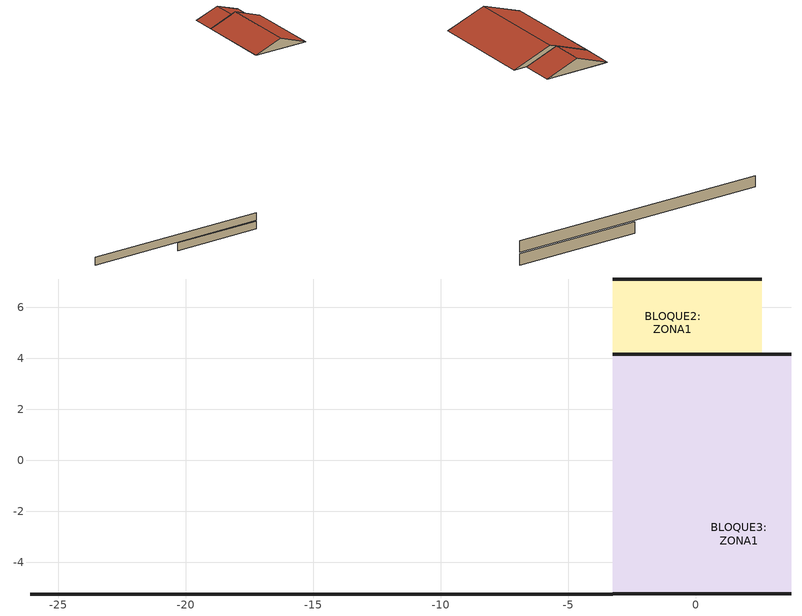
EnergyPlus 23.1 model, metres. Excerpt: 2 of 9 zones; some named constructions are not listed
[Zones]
BLOQUE3:ZONA1
 floor outside (Combined external floor - Uninsulated - Lightweight): -3.26,4.16 -2.81,4.16 -2.81,-4.94 -3.26,-4.94 z2.3; -3.26,-4.94 3.29,-4.94 3.29,-5.24 -3.26,-5.24 z2.3; 3.29,4.16 3.74,4.16 3.74,-5.24 3.29,-5.24 z2.3
 floor to BLOQUE1:LIVINGXROOM (Combined semi-exposed roof - Uninsulated - Lightweight_Rev): 0.08,2.31 -2.81,2.31 -2.81,4.16 0.08,4.16 z2.3; 0.99,-0.84 0.08,-0.84 0.08,4.16 0.99,4.16 z2.3
 floor to BLOQUE1:BEDROOM1 (Combined semi-exposed roof - Uninsulated - Lightweight_Rev): 0.08,0.56 -2.81,0.56 -2.81,2.31 0.08,2.31 z2.3
 floor to BLOQUE1:MASTERBEDROOM (Combined semi-exposed roof - Uninsulated - Lightweight_Rev): 0.08,-0.84 -0.71,-0.84 -0.71,0.56 0.08,0.56 z2.3; 0.08,-4.94 -2.81,-4.94 -2.81,-0.84 0.08,-0.84 z2.3
 floor to BLOQUE1:BATHROOM1 (Combined semi-exposed roof - Uninsulated - Lightweight_Rev): -0.71,-0.84 -2.81,-0.84 -2.81,0.56 -0.71,0.56 z2.3
 floor to BLOQUE1:BEDROOM2 (Combined semi-exposed roof - Uninsulated - Lightweight_Rev): 3.29,-4.94 0.08,-4.94 0.08,-0.84 3.29,-0.84 z2.3
 floor to BLOQUE1:KITCHEN (Combined semi-exposed roof - Uninsulated - Lightweight_Rev): 3.29,0.56 0.99,0.56 0.99,4.16 3.29,4.16 z2.3
 floor to BLOQUE1:BATHROOM2 (Combined semi-exposed roof - Uninsulated - Lightweight_Rev): 3.29,-0.84 0.99,-0.84 0.99,0.56 3.29,0.56 z2.3
 wall outside (Wall - Uninsulated - Lightweight): -3.26,-5.24,2.3 3.74,-5.24,2.3 0.24,-5.24,3.6; 3.74,4.16,2.3 2.59,4.16,2.3 -0.32,4.16,3.39 0.24,4.16,3.6
 wall outside (LinearBridgingConstruction): -3.26,-5.24 -26.1,-5.24 z-18.8:-17.8
 wall to BLOQUE2:ZONA1 (Lightweight 2 x 25mm gypsum plasterboard with 100mm cavity): 2.59,4.16,2.3 -3.26,4.16,2.3 -0.32,4.16,3.39
 roof outside (Pitched roof - Uninsulated - Lightweight): 3.74,-5.24,2.3 3.74,4.16,2.3 0.24,4.16,3.6 0.24,-5.24,3.6; -3.26,4.16,2.3 -3.26,-5.24,2.3 0.24,-5.24,3.6 0.24,4.16,3.6
BLOQUE2:ZONA1
 floor outside (Combined external floor - Uninsulated - Lightweight): 0.99,6.61 2.59,6.61 2.59,4.16 0.99,4.16 z2.3; -2.81,7.11 2.59,7.11 2.59,6.61 -2.81,6.61 z2.3; -3.26,7.11 -2.81,7.11 -2.81,4.16 -3.26,4.16 z2.3
 floor to BLOQUE1:LIVINGXROOM (Combined semi-exposed roof - Uninsulated - Lightweight_Rev): 0.99,4.16 -2.81,4.16 -2.81,6.61 0.99,6.61 z2.3
 wall outside (Wall - Uninsulated - Lightweight): -3.26,4.16,2.3 -0.32,4.16,3.39 -0.33,4.16,3.4; 2.59,7.11,2.3 -3.26,7.11,2.3 -0.33,7.11,3.4
 wall outside (LinearBridgingConstruction): -3.26,-5.24 -14.4,-5.24 z-19.9:-18.9
 roof outside (Pitched roof - Uninsulated - Lightweight): -3.26,7.11,2.3 -3.26,4.16,2.3 -0.33,4.16,3.4 -0.33,7.11,3.4; 2.59,4.16,2.3 2.59,7.11,2.3 -0.33,7.11,3.4 -0.33,4.16,3.4
[ENERGYMANAGEMENTSYSTEM:PROGRAM]
SetWindowOperation_BLOQUE1_MASTERBEDROOM_Partition_2_0_0_0_0_0_Door: if BLOQUE1_MASTERBEDROOM_Partition_2_0_0_0_0_0_Door_CoolCoil==0; if BLOQUE1_MASTERBEDROOM_Partition_2_0_0_0_0_0_Door_HeatCoil==0; set NoH_NoC_reqs = 1; else; set NoH_NoC_reqs = 0; endif; else; set NoH_NoC_reqs = 0; endif; if BLOQUE1_MASTERBEDROOM_Partition_2_0_0_0_0_0_Door_OpT<roundedACST; if BLOQUE1_MASTERBEDROOM_Partition_2_0_0_0_0_0_Door_WindSpeed <= MaxWindSpeed; if BLOQUE1_MASTERBEDROOM_Partition_2_0_0_0_0_0_Door_OutT>MinOutTemp; if BLOQUE1_MASTERBEDROOM_Partition_2_0_0_0_0_0_Door_OutT < BLOQUE1_MASTERBEDROOM_Partition_2_0_0_0_0_0_Door_OpT; if BLOQUE1_MASTERBEDROOM_Partition_2_0_0_0_0_0_Door_Occ_count > 0; set meets_base_reqs = 1; else; set meets_base_reqs = 0; endif; else; set meets_base_reqs = 0; endif; else; set meets_base_reqs = 0; endif; else; set meets_base_reqs = 0; endif; else; set meets_base_reqs = 0; endif; if (NoH_NoC_reqs == 1) && (meets_base_reqs == 1); if BLOQUE1_MASTERBEDROOM_Partition_2_0_0_0_0_0_Door_OpT>VST; set Ventilates_HVACmode2_BLOQUE1_MASTERBEDROOM_Partition_2_0_0_0_0_0_Door = 1; else; set Ventilates_HVACmode2_BLOQUE1_MASTERBEDROOM_Partition_2_0_0_0_0_0_Door = 0; endif; else; set Ventilates_HVACmode2_BLOQUE1_MASTERBEDROOM_Partition_2_0_0_0_0_0_Door = 0; endif; if VentCtrl == 0; if BLOQUE1_MASTERBEDROOM_Partition_2_0_0_0_0_0_Door_OutT < BLOQUE1_MASTERBEDROOM_Partition_2_0_0_0_0_0_Door_OpT; if BLOQUE1_MASTERBEDROOM_Partition_2_0_0_0_0_0_Door_OutT>MinOutTemp; if BLOQUE1_MASTERBEDROOM_Partition_2_0_0_0_0_0_Door_OpT > VST; if BLOQUE1_MASTERBEDROOM_Partition_2_0_0_0_0_0_Door_WindSpeed <= MaxWindSpeed; set Ventilates_HVACmode1_BLOQUE1_MASTERBEDROOM_Partition_2_0_0_0_0_0_Door = 1; else; set Ventilates_HVACmode1_BLOQUE1_MASTERBEDROOM_Partition_2_0_0_0_0_0_Door = 0; endif; else; set Ventilates_HVACmode1_BLOQUE1_MASTERBEDROOM_Partition_2_0_0_0_0_0_Door = 0; endif; else; set Ventilates_HVACmode1_BLOQUE1_MASTERBEDROOM_Partition_2_0_0_0_0_0_Door = 0; endif; else; set Ventilates_HVACmode1_BLOQUE1_MASTERBEDROOM_Partition_2_0_0_0_0_0_Door = 0; endif; elseif VentCtrl == 1; if BLOQUE1_MASTERBEDROOM_Partition_2_0_0_0_0_0_Door_OutT<BLOQUE1_MASTERBEDROOM_Partition_2_0_0_0_0_0_Door_OpT; if BLOQUE1_MASTERBEDROOM_Partition_2_0_0_0_0_0_Door_OutT>MinOutTemp; if BLOQUE1_MASTERBEDROOM_Partition_2_0_0_0_0_0_Door_OpT > ACSTnoTol; if BLOQUE1_MASTERBEDROOM_Partition_2_0_0_0_0_0_Door_WindSpeed <= MaxWindSpeed; set Ventilates_HVACmode1_BLOQUE1_MASTERBEDROOM_Partition_2_0_0_0_0_0_Door = 1; else; set Ventilates_HVACmode1_BLOQUE1_MASTERBEDROOM_Partition_2_0_0_0_0_0_Door = 0; endif; else; set Ventilates_HVACmode1_BLOQUE1_MASTERBEDROOM_Partition_2_0_0_0_0_0_Door = 0; endif; else; set Ventilates_HVACmode1_BLOQUE1_MASTERBEDROOM_Partition_2_0_0_0_0_0_Door = 0; endif; else; set Ventilates_HVACmode1_BLOQUE1_MASTERBEDROOM_Partition_2_0_0_0_0_0_Door = 0; endif; endif; if HVACmode == 0; set BLOQUE1_MASTERBEDROOM_Partition_2_0_0_0_0_0_Door_VentOpenFact = 0; elseif HVACmode == 1; if Ventilates_HVACmode1_BLOQUE1_MASTERBEDROOM_Partition_2_0_0_0_0_0_Door == 1; set BLOQUE1_MASTERBEDROOM_Partition_2_0_0_0_0_0_Door_VentOpenFact = BLOQUE1_MASTERBEDROOM_Partition_2_0_0_0_0_0_Door_MyVOF; else; set BLOQUE1_MASTERBEDROOM_Partition_2_0_0_0_0_0_Door_VentOpenFact = 0; endif; elseif HVACmode == 2; if Ventilates_HVACmode2_BLOQUE1_MASTERBEDROOM_Partition_2_0_0_0_0_0_Door == 1; if (VentCtrl==0) || (VentCtrl==1); set BLOQUE1_MASTERBEDROOM_Partition_2_0_0_0_0_0_Door_VentOpenFact = 1; elseif (VentCtrl==2) || (VentCtrl==3); set BLOQUE1_MASTERBEDROOM_Partition_2_0_0_0_0_0_Door_VentOpenFact = BLOQUE1_MASTERBEDROOM_Partition_2_0_0_0_0_0_Door_MyVOF; endif; else; set BLOQUE1_MASTERBEDROOM_Partition_2_0_0_0_0_0_Door_VentOpenFact = 0; endif; endif
SetWindowOperation_BLOQUE1_MASTERBEDROOM_Wall_4_0_0_0_0_0_Win: if BLOQUE1_MASTERBEDROOM_Wall_4_0_0_0_0_0_Win_CoolCoil==0; if BLOQUE1_MASTERBEDROOM_Wall_4_0_0_0_0_0_Win_HeatCoil==0; set NoH_NoC_reqs = 1; else; set NoH_NoC_reqs = 0; endif; else; set NoH_NoC_reqs = 0; endif; if BLOQUE1_MASTERBEDROOM_Wall_4_0_0_0_0_0_Win_OpT<roundedACST; if BLOQUE1_MASTERBEDROOM_Wall_4_0_0_0_0_0_Win_WindSpeed <= MaxWindSpeed; if BLOQUE1_MASTERBEDROOM_Wall_4_0_0_0_0_0_Win_OutT>MinOutTemp; if BLOQUE1_MASTERBEDROOM_Wall_4_0_0_0_0_0_Win_OutT < BLOQUE1_MASTERBEDROOM_Wall_4_0_0_0_0_0_Win_OpT; if BLOQUE1_MASTERBEDROOM_Wall_4_0_0_0_0_0_Win_Occ_count > 0; set meets_base_reqs = 1; else; set meets_base_reqs = 0; endif; else; set meets_base_reqs = 0; endif; else; set meets_base_reqs = 0; endif; else; set meets_base_reqs = 0; endif; else; set meets_base_reqs = 0; endif; if (NoH_NoC_reqs == 1) && (meets_base_reqs == 1); if BLOQUE1_MASTERBEDROOM_Wall_4_0_0_0_0_0_Win_OpT>VST; set Ventilates_HVACmode2_BLOQUE1_MASTERBEDROOM_Wall_4_0_0_0_0_0_Win = 1; else; set Ventilates_HVACmode2_BLOQUE1_MASTERBEDROOM_Wall_4_0_0_0_0_0_Win = 0; endif; else; set Ventilates_HVACmode2_BLOQUE1_MASTERBEDROOM_Wall_4_0_0_0_0_0_Win = 0; endif; if VentCtrl == 0; if BLOQUE1_MASTERBEDROOM_Wall_4_0_0_0_0_0_Win_OutT < BLOQUE1_MASTERBEDROOM_Wall_4_0_0_0_0_0_Win_OpT; if BLOQUE1_MASTERBEDROOM_Wall_4_0_0_0_0_0_Win_OutT>MinOutTemp; if BLOQUE1_MASTERBEDROOM_Wall_4_0_0_0_0_0_Win_OpT > VST; if BLOQUE1_MASTERBEDROOM_Wall_4_0_0_0_0_0_Win_WindSpeed <= MaxWindSpeed; set Ventilates_HVACmode1_BLOQUE1_MASTERBEDROOM_Wall_4_0_0_0_0_0_Win = 1; else; set Ventilates_HVACmode1_BLOQUE1_MASTERBEDROOM_Wall_4_0_0_0_0_0_Win = 0; endif; else; set Ventilates_HVACmode1_BLOQUE1_MASTERBEDROOM_Wall_4_0_0_0_0_0_Win = 0; endif; else; set Ventilates_HVACmode1_BLOQUE1_MASTERBEDROOM_Wall_4_0_0_0_0_0_Win = 0; endif; else; set Ventilates_HVACmode1_BLOQUE1_MASTERBEDROOM_Wall_4_0_0_0_0_0_Win = 0; endif; elseif VentCtrl == 1; if BLOQUE1_MASTERBEDROOM_Wall_4_0_0_0_0_0_Win_OutT<BLOQUE1_MASTERBEDROOM_Wall_4_0_0_0_0_0_Win_OpT; if BLOQUE1_MASTERBEDROOM_Wall_4_0_0_0_0_0_Win_OutT>MinOutTemp; if BLOQUE1_MASTERBEDROOM_Wall_4_0_0_0_0_0_Win_OpT > ACSTnoTol; if BLOQUE1_MASTERBEDROOM_Wall_4_0_0_0_0_0_Win_WindSpeed <= MaxWindSpeed; set Ventilates_HVACmode1_BLOQUE1_MASTERBEDROOM_Wall_4_0_0_0_0_0_Win = 1; else; set Ventilates_HVACmode1_BLOQUE1_MASTERBEDROOM_Wall_4_0_0_0_0_0_Win = 0; endif; else; set Ventilates_HVACmode1_BLOQUE1_MASTERBEDROOM_Wall_4_0_0_0_0_0_Win = 0; endif; else; set Ventilates_HVACmode1_BLOQUE1_MASTERBEDROOM_Wall_4_0_0_0_0_0_Win = 0; endif; else; set Ventilates_HVACmode1_BLOQUE1_MASTERBEDROOM_Wall_4_0_0_0_0_0_Win = 0; endif; endif; if HVACmode == 0; set BLOQUE1_MASTERBEDROOM_Wall_4_0_0_0_0_0_Win_VentOpenFact = 0; elseif HVACmode == 1; if Ventilates_HVACmode1_BLOQUE1_MASTERBEDROOM_Wall_4_0_0_0_0_0_Win == 1; set BLOQUE1_MASTERBEDROOM_Wall_4_0_0_0_0_0_Win_VentOpenFact = BLOQUE1_MASTERBEDROOM_Wall_4_0_0_0_0_0_Win_MyVOF; else; set BLOQUE1_MASTERBEDROOM_Wall_4_0_0_0_0_0_Win_VentOpenFact = 0; endif; elseif HVACmode == 2; if Ventilates_HVACmode2_BLOQUE1_MASTERBEDROOM_Wall_4_0_0_0_0_0_Win == 1; if (VentCtrl==0) || (VentCtrl==1); set BLOQUE1_MASTERBEDROOM_Wall_4_0_0_0_0_0_Win_VentOpenFact = 1; elseif (VentCtrl==2) || (VentCtrl==3); set BLOQUE1_MASTERBEDROOM_Wall_4_0_0_0_0_0_Win_VentOpenFact = BLOQUE1_MASTERBEDROOM_Wall_4_0_0_0_0_0_Win_MyVOF; endif; else; set BLOQUE1_MASTERBEDROOM_Wall_4_0_0_0_0_0_Win_VentOpenFact = 0; endif; endif
SetMyVOF_BLOQUE1_MASTERBEDROOM_Wall_5_0_0_0_0_0_Win: set slope = (1 - MultiplierVOF) / (MinTempDiffVOF - MaxTempDiffVOF); if BLOQUE1_MASTERBEDROOM_Wall_5_0_0_0_0_0_Win_OutT > 0; set BLOQUE1_MASTERBEDROOM_Wall_5_0_0_0_0_0_Win_TempDiffVOF = BLOQUE1_MASTERBEDROOM_Wall_5_0_0_0_0_0_Win_OpT - BLOQUE1_MASTERBEDROOM_Wall_5_0_0_0_0_0_Win_OutT; else; set BLOQUE1_MASTERBEDROOM_Wall_5_0_0_0_0_0_Win_TempDiffVOF = BLOQUE1_MASTERBEDROOM_Wall_5_0_0_0_0_0_Win_OpT + BLOQUE1_MASTERBEDROOM_Wall_5_0_0_0_0_0_Win_OutT; endif; if BLOQUE1_MASTERBEDROOM_Wall_5_0_0_0_0_0_Win_OutT > BLOQUE1_MASTERBEDROOM_Wall_5_0_0_0_0_0_Win_OpT; set BLOQUE1_MASTERBEDROOM_Wall_5_0_0_0_0_0_Win_MyVOF = 0; else; if BLOQUE1_MASTERBEDROOM_Wall_5_0_0_0_0_0_Win_TempDiffVOF > MaxTempDiffVOF; set BLOQUE1_MASTERBEDROOM_Wall_5_0_0_0_0_0_Win_MyVOF = MultiplierVOF; elseif BLOQUE1_MASTERBEDROOM_Wall_5_0_0_0_0_0_Win_TempDiffVOF < MinTempDiffVOF; set BLOQUE1_MASTERBEDROOM_Wall_5_0_0_0_0_0_Win_MyVOF = 1.0; else; set BLOQUE1_MASTERBEDROOM_Wall_5_0_0_0_0_0_Win_MyVOF = slope*BLOQUE1_MASTERBEDROOM_Wall_5_0_0_0_0_0_Win_TempDiffVOF - slope*MinTempDiffVOF + 1; endif; endif
SetWindowOperation_BLOQUE1_MASTERBEDROOM_Wall_5_0_0_0_0_0_Win: if BLOQUE1_MASTERBEDROOM_Wall_5_0_0_0_0_0_Win_CoolCoil==0; if BLOQUE1_MASTERBEDROOM_Wall_5_0_0_0_0_0_Win_HeatCoil==0; set NoH_NoC_reqs = 1; else; set NoH_NoC_reqs = 0; endif; else; set NoH_NoC_reqs = 0; endif; if BLOQUE1_MASTERBEDROOM_Wall_5_0_0_0_0_0_Win_OpT<roundedACST; if BLOQUE1_MASTERBEDROOM_Wall_5_0_0_0_0_0_Win_WindSpeed <= MaxWindSpeed; if BLOQUE1_MASTERBEDROOM_Wall_5_0_0_0_0_0_Win_OutT>MinOutTemp; if BLOQUE1_MASTERBEDROOM_Wall_5_0_0_0_0_0_Win_OutT < BLOQUE1_MASTERBEDROOM_Wall_5_0_0_0_0_0_Win_OpT; if BLOQUE1_MASTERBEDROOM_Wall_5_0_0_0_0_0_Win_Occ_count > 0; set meets_base_reqs = 1; else; set meets_base_reqs = 0; endif; else; set meets_base_reqs = 0; endif; else; set meets_base_reqs = 0; endif; else; set meets_base_reqs = 0; endif; else; set meets_base_reqs = 0; endif; if (NoH_NoC_reqs == 1) && (meets_base_reqs == 1); if BLOQUE1_MASTERBEDROOM_Wall_5_0_0_0_0_0_Win_OpT>VST; set Ventilates_HVACmode2_BLOQUE1_MASTERBEDROOM_Wall_5_0_0_0_0_0_Win = 1; else; set Ventilates_HVACmode2_BLOQUE1_MASTERBEDROOM_Wall_5_0_0_0_0_0_Win = 0; endif; else; set Ventilates_HVACmode2_BLOQUE1_MASTERBEDROOM_Wall_5_0_0_0_0_0_Win = 0; endif; if VentCtrl == 0; if BLOQUE1_MASTERBEDROOM_Wall_5_0_0_0_0_0_Win_OutT < BLOQUE1_MASTERBEDROOM_Wall_5_0_0_0_0_0_Win_OpT; if BLOQUE1_MASTERBEDROOM_Wall_5_0_0_0_0_0_Win_OutT>MinOutTemp; if BLOQUE1_MASTERBEDROOM_Wall_5_0_0_0_0_0_Win_OpT > VST; if BLOQUE1_MASTERBEDROOM_Wall_5_0_0_0_0_0_Win_WindSpeed <= MaxWindSpeed; set Ventilates_HVACmode1_BLOQUE1_MASTERBEDROOM_Wall_5_0_0_0_0_0_Win = 1; else; set Ventilates_HVACmode1_BLOQUE1_MASTERBEDROOM_Wall_5_0_0_0_0_0_Win = 0; endif; else; set Ventilates_HVACmode1_BLOQUE1_MASTERBEDROOM_Wall_5_0_0_0_0_0_Win = 0; endif; else; set Ventilates_HVACmode1_BLOQUE1_MASTERBEDROOM_Wall_5_0_0_0_0_0_Win = 0; endif; else; set Ventilates_HVACmode1_BLOQUE1_MASTERBEDROOM_Wall_5_0_0_0_0_0_Win = 0; endif; elseif VentCtrl == 1; if BLOQUE1_MASTERBEDROOM_Wall_5_0_0_0_0_0_Win_OutT<BLOQUE1_MASTERBEDROOM_Wall_5_0_0_0_0_0_Win_OpT; if BLOQUE1_MASTERBEDROOM_Wall_5_0_0_0_0_0_Win_OutT>MinOutTemp; if BLOQUE1_MASTERBEDROOM_Wall_5_0_0_0_0_0_Win_OpT > ACSTnoTol; if BLOQUE1_MASTERBEDROOM_Wall_5_0_0_0_0_0_Win_WindSpeed <= MaxWindSpeed; set Ventilates_HVACmode1_BLOQUE1_MASTERBEDROOM_Wall_5_0_0_0_0_0_Win = 1; else; set Ventilates_HVACmode1_BLOQUE1_MASTERBEDROOM_Wall_5_0_0_0_0_0_Win = 0; endif; else; set Ventilates_HVACmode1_BLOQUE1_MASTERBEDROOM_Wall_5_0_0_0_0_0_Win = 0; endif; else; set Ventilates_HVACmode1_BLOQUE1_MASTERBEDROOM_Wall_5_0_0_0_0_0_Win = 0; endif; else; set Ventilates_HVACmode1_BLOQUE1_MASTERBEDROOM_Wall_5_0_0_0_0_0_Win = 0; endif; endif; if HVACmode == 0; set BLOQUE1_MASTERBEDROOM_Wall_5_0_0_0_0_0_Win_VentOpenFact = 0; elseif HVACmode == 1; if Ventilates_HVACmode1_BLOQUE1_MASTERBEDROOM_Wall_5_0_0_0_0_0_Win == 1; set BLOQUE1_MASTERBEDROOM_Wall_5_0_0_0_0_0_Win_VentOpenFact = BLOQUE1_MASTERBEDROOM_Wall_5_0_0_0_0_0_Win_MyVOF; else; set BLOQUE1_MASTERBEDROOM_Wall_5_0_0_0_0_0_Win_VentOpenFact = 0; endif; elseif HVACmode == 2; if Ventilates_HVACmode2_BLOQUE1_MASTERBEDROOM_Wall_5_0_0_0_0_0_Win == 1; if (VentCtrl==0) || (VentCtrl==1); set BLOQUE1_MASTERBEDROOM_Wall_5_0_0_0_0_0_Win_VentOpenFact = 1; elseif (VentCtrl==2) || (VentCtrl==3); set BLOQUE1_MASTERBEDROOM_Wall_5_0_0_0_0_0_Win_VentOpenFact = BLOQUE1_MASTERBEDROOM_Wall_5_0_0_0_0_0_Win_MyVOF; endif; else; set BLOQUE1_MASTERBEDROOM_Wall_5_0_0_0_0_0_Win_VentOpenFact = 0; endif; endif
SetMyVOF_BLOQUE1_BATHROOM1_Wall_2_0_0_0_0_0_Win: set slope = (1 - MultiplierVOF) / (MinTempDiffVOF - MaxTempDiffVOF); if BLOQUE1_BATHROOM1_Wall_2_0_0_0_0_0_Win_OutT > 0; set BLOQUE1_BATHROOM1_Wall_2_0_0_0_0_0_Win_TempDiffVOF = BLOQUE1_BATHROOM1_Wall_2_0_0_0_0_0_Win_OpT - BLOQUE1_BATHROOM1_Wall_2_0_0_0_0_0_Win_OutT; else; set BLOQUE1_BATHROOM1_Wall_2_0_0_0_0_0_Win_TempDiffVOF = BLOQUE1_BATHROOM1_Wall_2_0_0_0_0_0_Win_OpT + BLOQUE1_BATHROOM1_Wall_2_0_0_0_0_0_Win_OutT; endif; if BLOQUE1_BATHROOM1_Wall_2_0_0_0_0_0_Win_OutT > BLOQUE1_BATHROOM1_Wall_2_0_0_0_0_0_Win_OpT; set BLOQUE1_BATHROOM1_Wall_2_0_0_0_0_0_Win_MyVOF = 0; else; if BLOQUE1_BATHROOM1_Wall_2_0_0_0_0_0_Win_TempDiffVOF > MaxTempDiffVOF; set BLOQUE1_BATHROOM1_Wall_2_0_0_0_0_0_Win_MyVOF = MultiplierVOF; elseif BLOQUE1_BATHROOM1_Wall_2_0_0_0_0_0_Win_TempDiffVOF < MinTempDiffVOF; set BLOQUE1_BATHROOM1_Wall_2_0_0_0_0_0_Win_MyVOF = 1.0; else; set BLOQUE1_BATHROOM1_Wall_2_0_0_0_0_0_Win_MyVOF = slope*BLOQUE1_BATHROOM1_Wall_2_0_0_0_0_0_Win_TempDiffVOF - slope*MinTempDiffVOF + 1; endif; endif
SetWindowOperation_BLOQUE1_BATHROOM1_Wall_2_0_0_0_0_0_Win: if BLOQUE1_BATHROOM1_Wall_2_0_0_0_0_0_Win_CoolCoil==0; if BLOQUE1_BATHROOM1_Wall_2_0_0_0_0_0_Win_HeatCoil==0; set NoH_NoC_reqs = 1; else; set NoH_NoC_reqs = 0; endif; else; set NoH_NoC_reqs = 0; endif; if BLOQUE1_BATHROOM1_Wall_2_0_0_0_0_0_Win_OpT<roundedACST; if BLOQUE1_BATHROOM1_Wall_2_0_0_0_0_0_Win_WindSpeed <= MaxWindSpeed; if BLOQUE1_BATHROOM1_Wall_2_0_0_0_0_0_Win_OutT>MinOutTemp; if BLOQUE1_BATHROOM1_Wall_2_0_0_0_0_0_Win_OutT < BLOQUE1_BATHROOM1_Wall_2_0_0_0_0_0_Win_OpT; if BLOQUE1_BATHROOM1_Wall_2_0_0_0_0_0_Win_Occ_count > 0; set meets_base_reqs = 1; else; set meets_base_reqs = 0; endif; else; set meets_base_reqs = 0; endif; else; set meets_base_reqs = 0; endif; else; set meets_base_reqs = 0; endif; else; set meets_base_reqs = 0; endif; if (NoH_NoC_reqs == 1) && (meets_base_reqs == 1); if BLOQUE1_BATHROOM1_Wall_2_0_0_0_0_0_Win_OpT>VST; set Ventilates_HVACmode2_BLOQUE1_BATHROOM1_Wall_2_0_0_0_0_0_Win = 1; else; set Ventilates_HVACmode2_BLOQUE1_BATHROOM1_Wall_2_0_0_0_0_0_Win = 0; endif; else; set Ventilates_HVACmode2_BLOQUE1_BATHROOM1_Wall_2_0_0_0_0_0_Win = 0; endif; if VentCtrl == 0; if BLOQUE1_BATHROOM1_Wall_2_0_0_0_0_0_Win_OutT < BLOQUE1_BATHROOM1_Wall_2_0_0_0_0_0_Win_OpT; if BLOQUE1_BATHROOM1_Wall_2_0_0_0_0_0_Win_OutT>MinOutTemp; if BLOQUE1_BATHROOM1_Wall_2_0_0_0_0_0_Win_OpT > VST; if BLOQUE1_BATHROOM1_Wall_2_0_0_0_0_0_Win_WindSpeed <= MaxWindSpeed; set Ventilates_HVACmode1_BLOQUE1_BATHROOM1_Wall_2_0_0_0_0_0_Win = 1; else; set Ventilates_HVACmode1_BLOQUE1_BATHROOM1_Wall_2_0_0_0_0_0_Win = 0; endif; else; set Ventilates_HVACmode1_BLOQUE1_BATHROOM1_Wall_2_0_0_0_0_0_Win = 0; endif; else; set Ventilates_HVACmode1_BLOQUE1_BATHROOM1_Wall_2_0_0_0_0_0_Win = 0; endif; else; set Ventilates_HVACmode1_BLOQUE1_BATHROOM1_Wall_2_0_0_0_0_0_Win = 0; endif; elseif VentCtrl == 1; if BLOQUE1_BATHROOM1_Wall_2_0_0_0_0_0_Win_OutT<BLOQUE1_BATHROOM1_Wall_2_0_0_0_0_0_Win_OpT; if BLOQUE1_BATHROOM1_Wall_2_0_0_0_0_0_Win_OutT>MinOutTemp; if BLOQUE1_BATHROOM1_Wall_2_0_0_0_0_0_Win_OpT > ACSTnoTol; if BLOQUE1_BATHROOM1_Wall_2_0_0_0_0_0_Win_WindSpeed <= MaxWindSpeed; set Ventilates_HVACmode1_BLOQUE1_BATHROOM1_Wall_2_0_0_0_0_0_Win = 1; else; set Ventilates_HVACmode1_BLOQUE1_BATHROOM1_Wall_2_0_0_0_0_0_Win = 0; endif; else; set Ventilates_HVACmode1_BLOQUE1_BATHROOM1_Wall_2_0_0_0_0_0_Win = 0; endif; else; set Ventilates_HVACmode1_BLOQUE1_BATHROOM1_Wall_2_0_0_0_0_0_Win = 0; endif; else; set Ventilates_HVACmode1_BLOQUE1_BATHROOM1_Wall_2_0_0_0_0_0_Win = 0; endif; endif; if HVACmode == 0; set BLOQUE1_BATHROOM1_Wall_2_0_0_0_0_0_Win_VentOpenFact = 0; elseif HVACmode == 1; if Ventilates_HVACmode1_BLOQUE1_BATHROOM1_Wall_2_0_0_0_0_0_Win == 1; set BLOQUE1_BATHROOM1_Wall_2_0_0_0_0_0_Win_VentOpenFact = BLOQUE1_BATHROOM1_Wall_2_0_0_0_0_0_Win_MyVOF; else; set BLOQUE1_BATHROOM1_Wall_2_0_0_0_0_0_Win_VentOpenFact = 0; endif; elseif HVACmode == 2; if Ventilates_HVACmode2_BLOQUE1_BATHROOM1_Wall_2_0_0_0_0_0_Win == 1; if (VentCtrl==0) || (VentCtrl==1); set BLOQUE1_BATHROOM1_Wall_2_0_0_0_0_0_Win_VentOpenFact = 1; elseif (VentCtrl==2) || (VentCtrl==3); set BLOQUE1_BATHROOM1_Wall_2_0_0_0_0_0_Win_VentOpenFact = BLOQUE1_BATHROOM1_Wall_2_0_0_0_0_0_Win_MyVOF; endif; else; set BLOQUE1_BATHROOM1_Wall_2_0_0_0_0_0_Win_VentOpenFact = 0; endif; endif
SetMyVOF_BLOQUE1_BEDROOM2_Wall_3_0_0_0_0_0_Win: set slope = (1 - MultiplierVOF) / (MinTempDiffVOF - MaxTempDiffVOF); if BLOQUE1_BEDROOM2_Wall_3_0_0_0_0_0_Win_OutT > 0; set BLOQUE1_BEDROOM2_Wall_3_0_0_0_0_0_Win_TempDiffVOF = BLOQUE1_BEDROOM2_Wall_3_0_0_0_0_0_Win_OpT - BLOQUE1_BEDROOM2_Wall_3_0_0_0_0_0_Win_OutT; else; set BLOQUE1_BEDROOM2_Wall_3_0_0_0_0_0_Win_TempDiffVOF = BLOQUE1_BEDROOM2_Wall_3_0_0_0_0_0_Win_OpT + BLOQUE1_BEDROOM2_Wall_3_0_0_0_0_0_Win_OutT; endif; if BLOQUE1_BEDROOM2_Wall_3_0_0_0_0_0_Win_OutT > BLOQUE1_BEDROOM2_Wall_3_0_0_0_0_0_Win_OpT; set BLOQUE1_BEDROOM2_Wall_3_0_0_0_0_0_Win_MyVOF = 0; else; if BLOQUE1_BEDROOM2_Wall_3_0_0_0_0_0_Win_TempDiffVOF > MaxTempDiffVOF; set BLOQUE1_BEDROOM2_Wall_3_0_0_0_0_0_Win_MyVOF = MultiplierVOF; elseif BLOQUE1_BEDROOM2_Wall_3_0_0_0_0_0_Win_TempDiffVOF < MinTempDiffVOF; set BLOQUE1_BEDROOM2_Wall_3_0_0_0_0_0_Win_MyVOF = 1.0; else; set BLOQUE1_BEDROOM2_Wall_3_0_0_0_0_0_Win_MyVOF = slope*BLOQUE1_BEDROOM2_Wall_3_0_0_0_0_0_Win_TempDiffVOF - slope*MinTempDiffVOF + 1; endif; endif
SetWindowOperation_BLOQUE1_BEDROOM2_Wall_3_0_0_0_0_0_Win: if BLOQUE1_BEDROOM2_Wall_3_0_0_0_0_0_Win_CoolCoil==0; if BLOQUE1_BEDROOM2_Wall_3_0_0_0_0_0_Win_HeatCoil==0; set NoH_NoC_reqs = 1; else; set NoH_NoC_reqs = 0; endif; else; set NoH_NoC_reqs = 0; endif; if BLOQUE1_BEDROOM2_Wall_3_0_0_0_0_0_Win_OpT<roundedACST; if BLOQUE1_BEDROOM2_Wall_3_0_0_0_0_0_Win_WindSpeed <= MaxWindSpeed; if BLOQUE1_BEDROOM2_Wall_3_0_0_0_0_0_Win_OutT>MinOutTemp; if BLOQUE1_BEDROOM2_Wall_3_0_0_0_0_0_Win_OutT < BLOQUE1_BEDROOM2_Wall_3_0_0_0_0_0_Win_OpT; if BLOQUE1_BEDROOM2_Wall_3_0_0_0_0_0_Win_Occ_count > 0; set meets_base_reqs = 1; else; set meets_base_reqs = 0; endif; else; set meets_base_reqs = 0; endif; else; set meets_base_reqs = 0; endif; else; set meets_base_reqs = 0; endif; else; set meets_base_reqs = 0; endif; if (NoH_NoC_reqs == 1) && (meets_base_reqs == 1); if BLOQUE1_BEDROOM2_Wall_3_0_0_0_0_0_Win_OpT>VST; set Ventilates_HVACmode2_BLOQUE1_BEDROOM2_Wall_3_0_0_0_0_0_Win = 1; else; set Ventilates_HVACmode2_BLOQUE1_BEDROOM2_Wall_3_0_0_0_0_0_Win = 0; endif; else; set Ventilates_HVACmode2_BLOQUE1_BEDROOM2_Wall_3_0_0_0_0_0_Win = 0; endif; if VentCtrl == 0; if BLOQUE1_BEDROOM2_Wall_3_0_0_0_0_0_Win_OutT < BLOQUE1_BEDROOM2_Wall_3_0_0_0_0_0_Win_OpT; if BLOQUE1_BEDROOM2_Wall_3_0_0_0_0_0_Win_OutT>MinOutTemp; if BLOQUE1_BEDROOM2_Wall_3_0_0_0_0_0_Win_OpT > VST; if BLOQUE1_BEDROOM2_Wall_3_0_0_0_0_0_Win_WindSpeed <= MaxWindSpeed; set Ventilates_HVACmode1_BLOQUE1_BEDROOM2_Wall_3_0_0_0_0_0_Win = 1; else; set Ventilates_HVACmode1_BLOQUE1_BEDROOM2_Wall_3_0_0_0_0_0_Win = 0; endif; else; set Ventilates_HVACmode1_BLOQUE1_BEDROOM2_Wall_3_0_0_0_0_0_Win = 0; endif; else; set Ventilates_HVACmode1_BLOQUE1_BEDROOM2_Wall_3_0_0_0_0_0_Win = 0; endif; else; set Ventilates_HVACmode1_BLOQUE1_BEDROOM2_Wall_3_0_0_0_0_0_Win = 0; endif; elseif VentCtrl == 1; if BLOQUE1_BEDROOM2_Wall_3_0_0_0_0_0_Win_OutT<BLOQUE1_BEDROOM2_Wall_3_0_0_0_0_0_Win_OpT; if BLOQUE1_BEDROOM2_Wall_3_0_0_0_0_0_Win_OutT>MinOutTemp; if BLOQUE1_BEDROOM2_Wall_3_0_0_0_0_0_Win_OpT > ACSTnoTol; if BLOQUE1_BEDROOM2_Wall_3_0_0_0_0_0_Win_WindSpeed <= MaxWindSpeed; set Ventilates_HVACmode1_BLOQUE1_BEDROOM2_Wall_3_0_0_0_0_0_Win = 1; else; set Ventilates_HVACmode1_BLOQUE1_BEDROOM2_Wall_3_0_0_0_0_0_Win = 0; endif; else; set Ventilates_HVACmode1_BLOQUE1_BEDROOM2_Wall_3_0_0_0_0_0_Win = 0; endif; else; set Ventilates_HVACmode1_BLOQUE1_BEDROOM2_Wall_3_0_0_0_0_0_Win = 0; endif; else; set Ventilates_HVACmode1_BLOQUE1_BEDROOM2_Wall_3_0_0_0_0_0_Win = 0; endif; endif; if HVACmode == 0; set BLOQUE1_BEDROOM2_Wall_3_0_0_0_0_0_Win_VentOpenFact = 0; elseif HVACmode == 1; if Ventilates_HVACmode1_BLOQUE1_BEDROOM2_Wall_3_0_0_0_0_0_Win == 1; set BLOQUE1_BEDROOM2_Wall_3_0_0_0_0_0_Win_VentOpenFact = BLOQUE1_BEDROOM2_Wall_3_0_0_0_0_0_Win_MyVOF; else; set BLOQUE1_BEDROOM2_Wall_3_0_0_0_0_0_Win_VentOpenFact = 0; endif; elseif HVACmode == 2; if Ventilates_HVACmode2_BLOQUE1_BEDROOM2_Wall_3_0_0_0_0_0_Win == 1; if (VentCtrl==0) || (VentCtrl==1); set BLOQUE1_BEDROOM2_Wall_3_0_0_0_0_0_Win_VentOpenFact = 1; elseif (VentCtrl==2) || (VentCtrl==3); set BLOQUE1_BEDROOM2_Wall_3_0_0_0_0_0_Win_VentOpenFact = BLOQUE1_BEDROOM2_Wall_3_0_0_0_0_0_Win_MyVOF; endif; else; set BLOQUE1_BEDROOM2_Wall_3_0_0_0_0_0_Win_VentOpenFact = 0; endif; endif
SetMyVOF_BLOQUE1_BEDROOM2_Wall_4_0_0_0_0_1_Win: set slope = (1 - MultiplierVOF) / (MinTempDiffVOF - MaxTempDiffVOF); if BLOQUE1_BEDROOM2_Wall_4_0_0_0_0_1_Win_OutT > 0; set BLOQUE1_BEDROOM2_Wall_4_0_0_0_0_1_Win_TempDiffVOF = BLOQUE1_BEDROOM2_Wall_4_0_0_0_0_1_Win_OpT - BLOQUE1_BEDROOM2_Wall_4_0_0_0_0_1_Win_OutT; else; set BLOQUE1_BEDROOM2_Wall_4_0_0_0_0_1_Win_TempDiffVOF = BLOQUE1_BEDROOM2_Wall_4_0_0_0_0_1_Win_OpT + BLOQUE1_BEDROOM2_Wall_4_0_0_0_0_1_Win_OutT; endif; if BLOQUE1_BEDROOM2_Wall_4_0_0_0_0_1_Win_OutT > BLOQUE1_BEDROOM2_Wall_4_0_0_0_0_1_Win_OpT; set BLOQUE1_BEDROOM2_Wall_4_0_0_0_0_1_Win_MyVOF = 0; else; if BLOQUE1_BEDROOM2_Wall_4_0_0_0_0_1_Win_TempDiffVOF > MaxTempDiffVOF; set BLOQUE1_BEDROOM2_Wall_4_0_0_0_0_1_Win_MyVOF = MultiplierVOF; elseif BLOQUE1_BEDROOM2_Wall_4_0_0_0_0_1_Win_TempDiffVOF < MinTempDiffVOF; set BLOQUE1_BEDROOM2_Wall_4_0_0_0_0_1_Win_MyVOF = 1.0; else; set BLOQUE1_BEDROOM2_Wall_4_0_0_0_0_1_Win_MyVOF = slope*BLOQUE1_BEDROOM2_Wall_4_0_0_0_0_1_Win_TempDiffVOF - slope*MinTempDiffVOF + 1; endif; endif
SetWindowOperation_BLOQUE1_BEDROOM2_Wall_4_0_0_0_0_1_Win: if BLOQUE1_BEDROOM2_Wall_4_0_0_0_0_1_Win_CoolCoil==0; if BLOQUE1_BEDROOM2_Wall_4_0_0_0_0_1_Win_HeatCoil==0; set NoH_NoC_reqs = 1; else; set NoH_NoC_reqs = 0; endif; else; set NoH_NoC_reqs = 0; endif; if BLOQUE1_BEDROOM2_Wall_4_0_0_0_0_1_Win_OpT<roundedACST; if BLOQUE1_BEDROOM2_Wall_4_0_0_0_0_1_Win_WindSpeed <= MaxWindSpeed; if BLOQUE1_BEDROOM2_Wall_4_0_0_0_0_1_Win_OutT>MinOutTemp; if BLOQUE1_BEDROOM2_Wall_4_0_0_0_0_1_Win_OutT < BLOQUE1_BEDROOM2_Wall_4_0_0_0_0_1_Win_OpT; if BLOQUE1_BEDROOM2_Wall_4_0_0_0_0_1_Win_Occ_count > 0; set meets_base_reqs = 1; else; set meets_base_reqs = 0; endif; else; set meets_base_reqs = 0; endif; else; set meets_base_reqs = 0; endif; else; set meets_base_reqs = 0; endif; else; set meets_base_reqs = 0; endif; if (NoH_NoC_reqs == 1) && (meets_base_reqs == 1); if BLOQUE1_BEDROOM2_Wall_4_0_0_0_0_1_Win_OpT>VST; set Ventilates_HVACmode2_BLOQUE1_BEDROOM2_Wall_4_0_0_0_0_1_Win = 1; else; set Ventilates_HVACmode2_BLOQUE1_BEDROOM2_Wall_4_0_0_0_0_1_Win = 0; endif; else; set Ventilates_HVACmode2_BLOQUE1_BEDROOM2_Wall_4_0_0_0_0_1_Win = 0; endif; if VentCtrl == 0; if BLOQUE1_BEDROOM2_Wall_4_0_0_0_0_1_Win_OutT < BLOQUE1_BEDROOM2_Wall_4_0_0_0_0_1_Win_OpT; if BLOQUE1_BEDROOM2_Wall_4_0_0_0_0_1_Win_OutT>MinOutTemp; if BLOQUE1_BEDROOM2_Wall_4_0_0_0_0_1_Win_OpT > VST; if BLOQUE1_BEDROOM2_Wall_4_0_0_0_0_1_Win_WindSpeed <= MaxWindSpeed; set Ventilates_HVACmode1_BLOQUE1_BEDROOM2_Wall_4_0_0_0_0_1_Win = 1; else; set Ventilates_HVACmode1_BLOQUE1_BEDROOM2_Wall_4_0_0_0_0_1_Win = 0; endif; else; set Ventilates_HVACmode1_BLOQUE1_BEDROOM2_Wall_4_0_0_0_0_1_Win = 0; endif; else; set Ventilates_HVACmode1_BLOQUE1_BEDROOM2_Wall_4_0_0_0_0_1_Win = 0; endif; else; set Ventilates_HVACmode1_BLOQUE1_BEDROOM2_Wall_4_0_0_0_0_1_Win = 0; endif; elseif VentCtrl == 1; if BLOQUE1_BEDROOM2_Wall_4_0_0_0_0_1_Win_OutT<BLOQUE1_BEDROOM2_Wall_4_0_0_0_0_1_Win_OpT; if BLOQUE1_BEDROOM2_Wall_4_0_0_0_0_1_Win_OutT>MinOutTemp; if BLOQUE1_BEDROOM2_Wall_4_0_0_0_0_1_Win_OpT > ACSTnoTol; if BLOQUE1_BEDROOM2_Wall_4_0_0_0_0_1_Win_WindSpeed <= MaxWindSpeed; set Ventilates_HVACmode1_BLOQUE1_BEDROOM2_Wall_4_0_0_0_0_1_Win = 1; else; set Ventilates_HVACmode1_BLOQUE1_BEDROOM2_Wall_4_0_0_0_0_1_Win = 0; endif; else; set Ventilates_HVACmode1_BLOQUE1_BEDROOM2_Wall_4_0_0_0_0_1_Win = 0; endif; else; set Ventilates_HVACmode1_BLOQUE1_BEDROOM2_Wall_4_0_0_0_0_1_Win = 0; endif; else; set Ventilates_HVACmode1_BLOQUE1_BEDROOM2_Wall_4_0_0_0_0_1_Win = 0; endif; endif; if HVACmode == 0; set BLOQUE1_BEDROOM2_Wall_4_0_0_0_0_1_Win_VentOpenFact = 0; elseif HVACmode == 1; if Ventilates_HVACmode1_BLOQUE1_BEDROOM2_Wall_4_0_0_0_0_1_Win == 1; set BLOQUE1_BEDROOM2_Wall_4_0_0_0_0_1_Win_VentOpenFact = BLOQUE1_BEDROOM2_Wall_4_0_0_0_0_1_Win_MyVOF; else; set BLOQUE1_BEDROOM2_Wall_4_0_0_0_0_1_Win_VentOpenFact = 0; endif; elseif HVACmode == 2; if Ventilates_HVACmode2_BLOQUE1_BEDROOM2_Wall_4_0_0_0_0_1_Win == 1; if (VentCtrl==0) || (VentCtrl==1); set BLOQUE1_BEDROOM2_Wall_4_0_0_0_0_1_Win_VentOpenFact = 1; elseif (VentCtrl==2) || (VentCtrl==3); set BLOQUE1_BEDROOM2_Wall_4_0_0_0_0_1_Win_VentOpenFact = BLOQUE1_BEDROOM2_Wall_4_0_0_0_0_1_Win_MyVOF; endif; else; set BLOQUE1_BEDROOM2_Wall_4_0_0_0_0_1_Win_VentOpenFact = 0; endif; endif
SetMyVOF_BLOQUE1_BEDROOM2_Wall_4_0_0_1_0_0_Win: set slope = (1 - MultiplierVOF) / (MinTempDiffVOF - MaxTempDiffVOF); if BLOQUE1_BEDROOM2_Wall_4_0_0_1_0_0_Win_OutT > 0; set BLOQUE1_BEDROOM2_Wall_4_0_0_1_0_0_Win_TempDiffVOF = BLOQUE1_BEDROOM2_Wall_4_0_0_1_0_0_Win_OpT - BLOQUE1_BEDROOM2_Wall_4_0_0_1_0_0_Win_OutT; else; set BLOQUE1_BEDROOM2_Wall_4_0_0_1_0_0_Win_TempDiffVOF = BLOQUE1_BEDROOM2_Wall_4_0_0_1_0_0_Win_OpT + BLOQUE1_BEDROOM2_Wall_4_0_0_1_0_0_Win_OutT; endif; if BLOQUE1_BEDROOM2_Wall_4_0_0_1_0_0_Win_OutT > BLOQUE1_BEDROOM2_Wall_4_0_0_1_0_0_Win_OpT; set BLOQUE1_BEDROOM2_Wall_4_0_0_1_0_0_Win_MyVOF = 0; else; if BLOQUE1_BEDROOM2_Wall_4_0_0_1_0_0_Win_TempDiffVOF > MaxTempDiffVOF; set BLOQUE1_BEDROOM2_Wall_4_0_0_1_0_0_Win_MyVOF = MultiplierVOF; elseif BLOQUE1_BEDROOM2_Wall_4_0_0_1_0_0_Win_TempDiffVOF < MinTempDiffVOF; set BLOQUE1_BEDROOM2_Wall_4_0_0_1_0_0_Win_MyVOF = 1.0; else; set BLOQUE1_BEDROOM2_Wall_4_0_0_1_0_0_Win_MyVOF = slope*BLOQUE1_BEDROOM2_Wall_4_0_0_1_0_0_Win_TempDiffVOF - slope*MinTempDiffVOF + 1; endif; endif
SetWindowOperation_BLOQUE1_BEDROOM2_Wall_4_0_0_1_0_0_Win: if BLOQUE1_BEDROOM2_Wall_4_0_0_1_0_0_Win_CoolCoil==0; if BLOQUE1_BEDROOM2_Wall_4_0_0_1_0_0_Win_HeatCoil==0; set NoH_NoC_reqs = 1; else; set NoH_NoC_reqs = 0; endif; else; set NoH_NoC_reqs = 0; endif; if BLOQUE1_BEDROOM2_Wall_4_0_0_1_0_0_Win_OpT<roundedACST; if BLOQUE1_BEDROOM2_Wall_4_0_0_1_0_0_Win_WindSpeed <= MaxWindSpeed; if BLOQUE1_BEDROOM2_Wall_4_0_0_1_0_0_Win_OutT>MinOutTemp; if BLOQUE1_BEDROOM2_Wall_4_0_0_1_0_0_Win_OutT < BLOQUE1_BEDROOM2_Wall_4_0_0_1_0_0_Win_OpT; if BLOQUE1_BEDROOM2_Wall_4_0_0_1_0_0_Win_Occ_count > 0; set meets_base_reqs = 1; else; set meets_base_reqs = 0; endif; else; set meets_base_reqs = 0; endif; else; set meets_base_reqs = 0; endif; else; set meets_base_reqs = 0; endif; else; set meets_base_reqs = 0; endif; if (NoH_NoC_reqs == 1) && (meets_base_reqs == 1); if BLOQUE1_BEDROOM2_Wall_4_0_0_1_0_0_Win_OpT>VST; set Ventilates_HVACmode2_BLOQUE1_BEDROOM2_Wall_4_0_0_1_0_0_Win = 1; else; set Ventilates_HVACmode2_BLOQUE1_BEDROOM2_Wall_4_0_0_1_0_0_Win = 0; endif; else; set Ventilates_HVACmode2_BLOQUE1_BEDROOM2_Wall_4_0_0_1_0_0_Win = 0; endif; if VentCtrl == 0; if BLOQUE1_BEDROOM2_Wall_4_0_0_1_0_0_Win_OutT < BLOQUE1_BEDROOM2_Wall_4_0_0_1_0_0_Win_OpT; if BLOQUE1_BEDROOM2_Wall_4_0_0_1_0_0_Win_OutT>MinOutTemp; if BLOQUE1_BEDROOM2_Wall_4_0_0_1_0_0_Win_OpT > VST; if BLOQUE1_BEDROOM2_Wall_4_0_0_1_0_0_Win_WindSpeed <= MaxWindSpeed; set Ventilates_HVACmode1_BLOQUE1_BEDROOM2_Wall_4_0_0_1_0_0_Win = 1; else; set Ventilates_HVACmode1_BLOQUE1_BEDROOM2_Wall_4_0_0_1_0_0_Win = 0; endif; else; set Ventilates_HVACmode1_BLOQUE1_BEDROOM2_Wall_4_0_0_1_0_0_Win = 0; endif; else; set Ventilates_HVACmode1_BLOQUE1_BEDROOM2_Wall_4_0_0_1_0_0_Win = 0; endif; else; set Ventilates_HVACmode1_BLOQUE1_BEDROOM2_Wall_4_0_0_1_0_0_Win = 0; endif; elseif VentCtrl == 1; if BLOQUE1_BEDROOM2_Wall_4_0_0_1_0_0_Win_OutT<BLOQUE1_BEDROOM2_Wall_4_0_0_1_0_0_Win_OpT; if BLOQUE1_BEDROOM2_Wall_4_0_0_1_0_0_Win_OutT>MinOutTemp; if BLOQUE1_BEDROOM2_Wall_4_0_0_1_0_0_Win_OpT > ACSTnoTol; if BLOQUE1_BEDROOM2_Wall_4_0_0_1_0_0_Win_WindSpeed <= MaxWindSpeed; set Ventilates_HVACmode1_BLOQUE1_BEDROOM2_Wall_4_0_0_1_0_0_Win = 1; else; set Ventilates_HVACmode1_BLOQUE1_BEDROOM2_Wall_4_0_0_1_0_0_Win = 0; endif; else; set Ventilates_HVACmode1_BLOQUE1_BEDROOM2_Wall_4_0_0_1_0_0_Win = 0; endif; else; set Ventilates_HVACmode1_BLOQUE1_BEDROOM2_Wall_4_0_0_1_0_0_Win = 0; endif; else; set Ventilates_HVACmode1_BLOQUE1_BEDROOM2_Wall_4_0_0_1_0_0_Win = 0; endif; endif; if HVACmode == 0; set BLOQUE1_BEDROOM2_Wall_4_0_0_1_0_0_Win_VentOpenFact = 0; elseif HVACmode == 1; if Ventilates_HVACmode1_BLOQUE1_BEDROOM2_Wall_4_0_0_1_0_0_Win == 1; set BLOQUE1_BEDROOM2_Wall_4_0_0_1_0_0_Win_VentOpenFact = BLOQUE1_BEDROOM2_Wall_4_0_0_1_0_0_Win_MyVOF; else; set BLOQUE1_BEDROOM2_Wall_4_0_0_1_0_0_Win_VentOpenFact = 0; endif; elseif HVACmode == 2; if Ventilates_HVACmode2_BLOQUE1_BEDROOM2_Wall_4_0_0_1_0_0_Win == 1; if (VentCtrl==0) || (VentCtrl==1); set BLOQUE1_BEDROOM2_Wall_4_0_0_1_0_0_Win_VentOpenFact = 1; elseif (VentCtrl==2) || (VentCtrl==3); set BLOQUE1_BEDROOM2_Wall_4_0_0_1_0_0_Win_VentOpenFact = BLOQUE1_BEDROOM2_Wall_4_0_0_1_0_0_Win_MyVOF; endif; else; set BLOQUE1_BEDROOM2_Wall_4_0_0_1_0_0_Win_VentOpenFact = 0; endif; endif
SetMyVOF_BLOQUE1_KITCHEN_Wall_4_0_0_0_0_1_Door: set slope = (1 - MultiplierVOF) / (MinTempDiffVOF - MaxTempDiffVOF); if BLOQUE1_KITCHEN_Wall_4_0_0_0_0_1_Door_OutT > 0; set BLOQUE1_KITCHEN_Wall_4_0_0_0_0_1_Door_TempDiffVOF = BLOQUE1_KITCHEN_Wall_4_0_0_0_0_1_Door_OpT - BLOQUE1_KITCHEN_Wall_4_0_0_0_0_1_Door_OutT; else; set BLOQUE1_KITCHEN_Wall_4_0_0_0_0_1_Door_TempDiffVOF = BLOQUE1_KITCHEN_Wall_4_0_0_0_0_1_Door_OpT + BLOQUE1_KITCHEN_Wall_4_0_0_0_0_1_Door_OutT; endif; if BLOQUE1_KITCHEN_Wall_4_0_0_0_0_1_Door_OutT > BLOQUE1_KITCHEN_Wall_4_0_0_0_0_1_Door_OpT; set BLOQUE1_KITCHEN_Wall_4_0_0_0_0_1_Door_MyVOF = 0; else; if BLOQUE1_KITCHEN_Wall_4_0_0_0_0_1_Door_TempDiffVOF > MaxTempDiffVOF; set BLOQUE1_KITCHEN_Wall_4_0_0_0_0_1_Door_MyVOF = MultiplierVOF; elseif BLOQUE1_KITCHEN_Wall_4_0_0_0_0_1_Door_TempDiffVOF < MinTempDiffVOF; set BLOQUE1_KITCHEN_Wall_4_0_0_0_0_1_Door_MyVOF = 1.0; else; set BLOQUE1_KITCHEN_Wall_4_0_0_0_0_1_Door_MyVOF = slope*BLOQUE1_KITCHEN_Wall_4_0_0_0_0_1_Door_TempDiffVOF - slope*MinTempDiffVOF + 1; endif; endif
SetWindowOperation_BLOQUE1_KITCHEN_Wall_4_0_0_0_0_1_Door: if BLOQUE1_KITCHEN_Wall_4_0_0_0_0_1_Door_CoolCoil==0; if BLOQUE1_KITCHEN_Wall_4_0_0_0_0_1_Door_HeatCoil==0; set NoH_NoC_reqs = 1; else; set NoH_NoC_reqs = 0; endif; else; set NoH_NoC_reqs = 0; endif; if BLOQUE1_KITCHEN_Wall_4_0_0_0_0_1_Door_OpT<roundedACST; if BLOQUE1_KITCHEN_Wall_4_0_0_0_0_1_Door_WindSpeed <= MaxWindSpeed; if BLOQUE1_KITCHEN_Wall_4_0_0_0_0_1_Door_OutT>MinOutTemp; if BLOQUE1_KITCHEN_Wall_4_0_0_0_0_1_Door_OutT < BLOQUE1_KITCHEN_Wall_4_0_0_0_0_1_Door_OpT; if BLOQUE1_KITCHEN_Wall_4_0_0_0_0_1_Door_Occ_count > 0; set meets_base_reqs = 1; else; set meets_base_reqs = 0; endif; else; set meets_base_reqs = 0; endif; else; set meets_base_reqs = 0; endif; else; set meets_base_reqs = 0; endif; else; set meets_base_reqs = 0; endif; if (NoH_NoC_reqs == 1) && (meets_base_reqs == 1); if BLOQUE1_KITCHEN_Wall_4_0_0_0_0_1_Door_OpT>VST; set Ventilates_HVACmode2_BLOQUE1_KITCHEN_Wall_4_0_0_0_0_1_Door = 1; else; set Ventilates_HVACmode2_BLOQUE1_KITCHEN_Wall_4_0_0_0_0_1_Door = 0; endif; else; set Ventilates_HVACmode2_BLOQUE1_KITCHEN_Wall_4_0_0_0_0_1_Door = 0; endif; if VentCtrl == 0; if BLOQUE1_KITCHEN_Wall_4_0_0_0_0_1_Door_OutT < BLOQUE1_KITCHEN_Wall_4_0_0_0_0_1_Door_OpT; if BLOQUE1_KITCHEN_Wall_4_0_0_0_0_1_Door_OutT>MinOutTemp; if BLOQUE1_KITCHEN_Wall_4_0_0_0_0_1_Door_OpT > VST; if BLOQUE1_KITCHEN_Wall_4_0_0_0_0_1_Door_WindSpeed <= MaxWindSpeed; set Ventilates_HVACmode1_BLOQUE1_KITCHEN_Wall_4_0_0_0_0_1_Door = 1; else; set Ventilates_HVACmode1_BLOQUE1_KITCHEN_Wall_4_0_0_0_0_1_Door = 0; endif; else; set Ventilates_HVACmode1_BLOQUE1_KITCHEN_Wall_4_0_0_0_0_1_Door = 0; endif; else; set Ventilates_HVACmode1_BLOQUE1_KITCHEN_Wall_4_0_0_0_0_1_Door = 0; endif; else; set Ventilates_HVACmode1_BLOQUE1_KITCHEN_Wall_4_0_0_0_0_1_Door = 0; endif; elseif VentCtrl == 1; if BLOQUE1_KITCHEN_Wall_4_0_0_0_0_1_Door_OutT<BLOQUE1_KITCHEN_Wall_4_0_0_0_0_1_Door_OpT; if BLOQUE1_KITCHEN_Wall_4_0_0_0_0_1_Door_OutT>MinOutTemp; if BLOQUE1_KITCHEN_Wall_4_0_0_0_0_1_Door_OpT > ACSTnoTol; if BLOQUE1_KITCHEN_Wall_4_0_0_0_0_1_Door_WindSpeed <= MaxWindSpeed; set Ventilates_HVACmode1_BLOQUE1_KITCHEN_Wall_4_0_0_0_0_1_Door = 1; else; set Ventilates_HVACmode1_BLOQUE1_KITCHEN_Wall_4_0_0_0_0_1_Door = 0; endif; else; set Ventilates_HVACmode1_BLOQUE1_KITCHEN_Wall_4_0_0_0_0_1_Door = 0; endif; else; set Ventilates_HVACmode1_BLOQUE1_KITCHEN_Wall_4_0_0_0_0_1_Door = 0; endif; else; set Ventilates_HVACmode1_BLOQUE1_KITCHEN_Wall_4_0_0_0_0_1_Door = 0; endif; endif; if HVACmode == 0; set BLOQUE1_KITCHEN_Wall_4_0_0_0_0_1_Door_VentOpenFact = 0; elseif HVACmode == 1; if Ventilates_HVACmode1_BLOQUE1_KITCHEN_Wall_4_0_0_0_0_1_Door == 1; set BLOQUE1_KITCHEN_Wall_4_0_0_0_0_1_Door_VentOpenFact = BLOQUE1_KITCHEN_Wall_4_0_0_0_0_1_Door_MyVOF; else; set BLOQUE1_KITCHEN_Wall_4_0_0_0_0_1_Door_VentOpenFact = 0; endif; elseif HVACmode == 2; if Ventilates_HVACmode2_BLOQUE1_KITCHEN_Wall_4_0_0_0_0_1_Door == 1; if (VentCtrl==0) || (VentCtrl==1); set BLOQUE1_KITCHEN_Wall_4_0_0_0_0_1_Door_VentOpenFact = 1; elseif (VentCtrl==2) || (VentCtrl==3); set BLOQUE1_KITCHEN_Wall_4_0_0_0_0_1_Door_VentOpenFact = BLOQUE1_KITCHEN_Wall_4_0_0_0_0_1_Door_MyVOF; endif; else; set BLOQUE1_KITCHEN_Wall_4_0_0_0_0_1_Door_VentOpenFact = 0; endif; endif
SetMyVOF_BLOQUE1_KITCHEN_Wall_4_0_0_1_0_0_Win: set slope = (1 - MultiplierVOF) / (MinTempDiffVOF - MaxTempDiffVOF); if BLOQUE1_KITCHEN_Wall_4_0_0_1_0_0_Win_OutT > 0; set BLOQUE1_KITCHEN_Wall_4_0_0_1_0_0_Win_TempDiffVOF = BLOQUE1_KITCHEN_Wall_4_0_0_1_0_0_Win_OpT - BLOQUE1_KITCHEN_Wall_4_0_0_1_0_0_Win_OutT; else; set BLOQUE1_KITCHEN_Wall_4_0_0_1_0_0_Win_TempDiffVOF = BLOQUE1_KITCHEN_Wall_4_0_0_1_0_0_Win_OpT + BLOQUE1_KITCHEN_Wall_4_0_0_1_0_0_Win_OutT; endif; if BLOQUE1_KITCHEN_Wall_4_0_0_1_0_0_Win_OutT > BLOQUE1_KITCHEN_Wall_4_0_0_1_0_0_Win_OpT; set BLOQUE1_KITCHEN_Wall_4_0_0_1_0_0_Win_MyVOF = 0; else; if BLOQUE1_KITCHEN_Wall_4_0_0_1_0_0_Win_TempDiffVOF > MaxTempDiffVOF; set BLOQUE1_KITCHEN_Wall_4_0_0_1_0_0_Win_MyVOF = MultiplierVOF; elseif BLOQUE1_KITCHEN_Wall_4_0_0_1_0_0_Win_TempDiffVOF < MinTempDiffVOF; set BLOQUE1_KITCHEN_Wall_4_0_0_1_0_0_Win_MyVOF = 1.0; else; set BLOQUE1_KITCHEN_Wall_4_0_0_1_0_0_Win_MyVOF = slope*BLOQUE1_KITCHEN_Wall_4_0_0_1_0_0_Win_TempDiffVOF - slope*MinTempDiffVOF + 1; endif; endif
